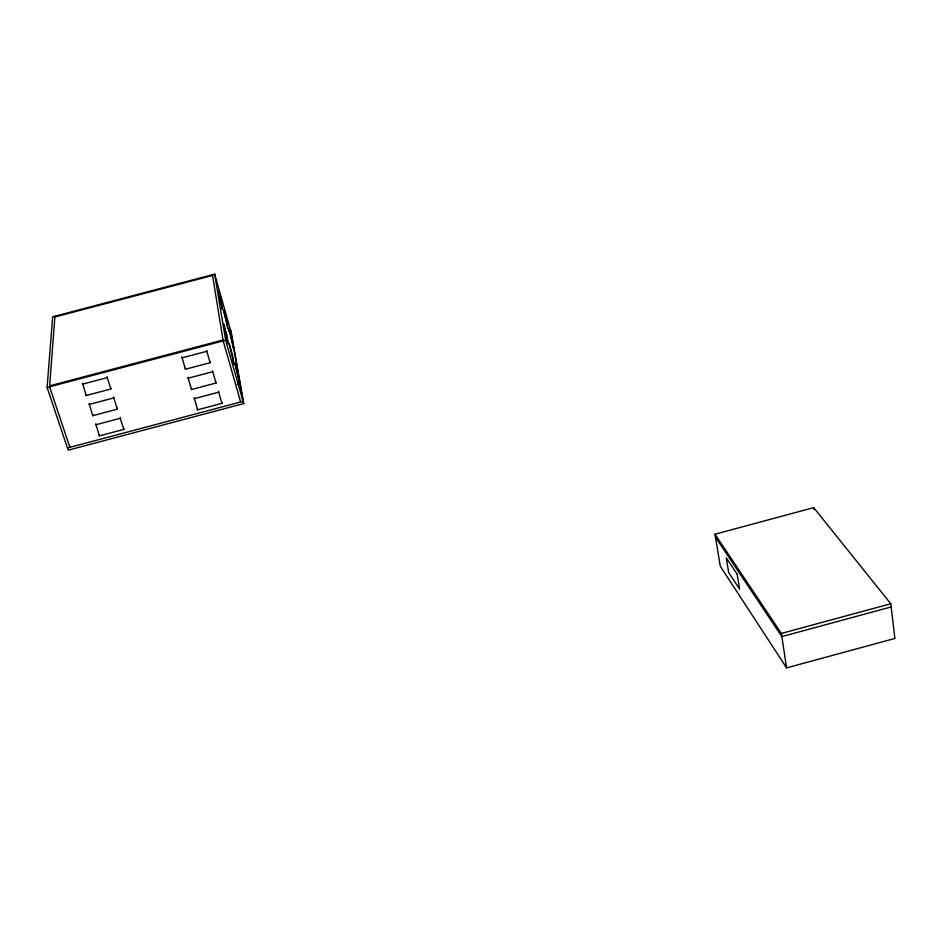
<?xml version="1.0" encoding="UTF-8"?>
<svg xmlns="http://www.w3.org/2000/svg" width="942" height="942" viewBox="0 0 942 942"><rect width="100%" height="100%" fill="white"/><g stroke="black" fill="none" stroke-linecap="round" stroke-linejoin="round"><path stroke-width="1.41" d="M123.791 428.398L123.814 429.399L99.357 435.887L99.369 434.874M99.357 435.887L95.754 423.782M117.326 408.18L117.338 409.169L92.763 415.681L92.775 414.692M92.763 415.681L89.113 403.482M110.885 388.01L110.885 388.975L86.169 395.522L86.193 394.545M86.169 395.522L82.496 383.217M69.944 446.284L69.896 447.32L49.585 386.809L54.93 316.194M47.1 387.468L52.67 316.795L214.67 274.122L231.261 332.667L243.719 403.576L68.189 450.17L47.1 387.468L225.644 340.25L214.67 274.122M714.99 534.232L781.377 633.436L890.767 603.763L894.9 638.441L786.594 667.878L720.277 566.189L714.99 534.232L813.711 507.632L890.767 603.763M891.144 606.942L781.86 636.592L715.473 537.152M194.146 397.701L197.573 409.829L221.947 403.353L221.806 402.387M67.459 447.968L243.083 401.351L230.684 330.607L228.47 331.195M223.019 339.991L49.655 385.831L50.421 388.104M82.46 384.183L107.258 377.624L107.258 376.659M209.984 361.775L210.113 362.705L185.468 369.229L182.077 357.83L206.793 351.295L206.663 350.365M232.568 364.366L234.935 363.742L238.043 374.645L239.657 383.877L237.266 384.513M89.09 404.471L113.746 397.936L113.746 396.959M215.895 382.063L216.024 383.017L191.52 389.505L188.153 378.225L212.739 371.713L212.609 370.771M95.731 424.795L120.258 418.295L120.235 417.294M194.252 398.666L218.697 392.19L218.556 391.224M54.86 316.995L212.551 275.464M107.258 377.624L110.885 388.975M113.746 397.936L117.338 409.169M120.258 418.295L123.814 429.399M206.793 351.295L210.113 362.705M212.739 371.713L216.024 383.017M218.697 392.19L221.947 403.353M239.657 383.877L234.935 363.742M225.644 340.25L243.719 403.576M240.481 401.021L240.646 401.987L223.172 340.91L212.421 274.711M781.377 633.436L786.594 667.878M813.711 507.632L813.982 509.598M197.467 408.84L197.573 409.829M191.414 388.54L191.52 389.505M188.047 377.283L188.153 378.225M185.374 368.287L185.468 369.229M181.971 356.9L182.077 357.83M737.197 574.243L726.258 557.782L728.661 572.477L739.6 589.139L737.197 574.243M226.739 334.952L223.572 323.812L228.235 343.795L226.739 334.952M232.391 354.781L229.247 343.748L233.934 363.812L232.391 354.781M221.099 301.511L218.061 290.807L222.453 309.529L221.099 301.511M226.504 320.574L223.501 309.965L227.917 328.77L226.504 320.574M231.932 339.685L228.953 329.182L233.392 348.069L231.932 339.685"/></g></svg>
